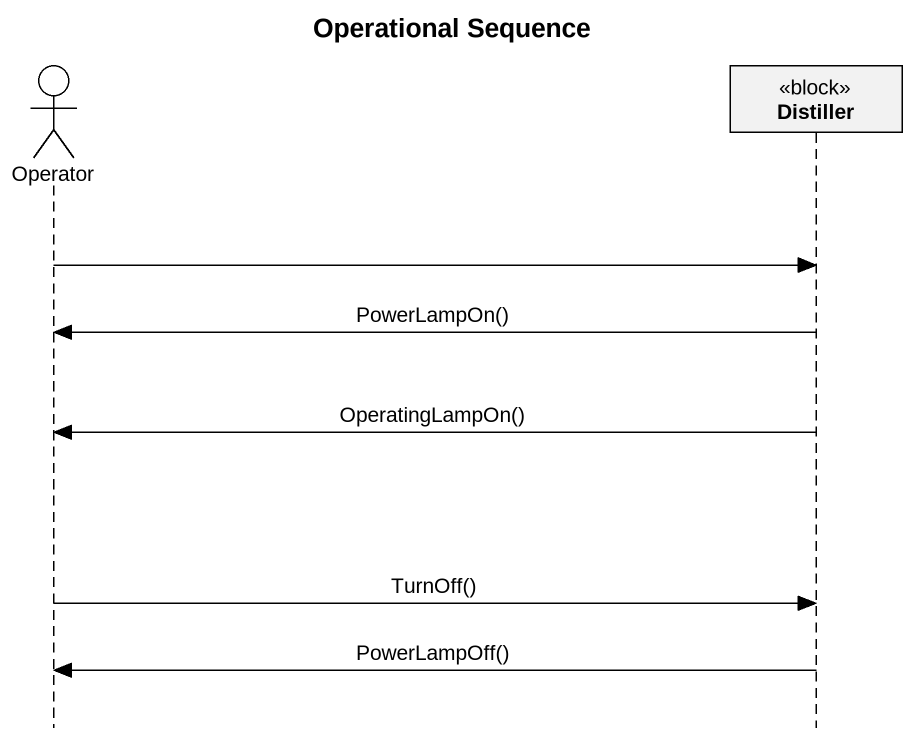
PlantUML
@startuml
title Operational Sequence
hide footbox
actor Operator
participant Distiller <<block>>

Operator -> Distiller
Distiller -> Operator : PowerLampOn()
Distiller -> Operator : OperatingLampOn()
Operator -> Distiller : TurnOff()
Distiller -> Operator : PowerLampOff()
@enduml
